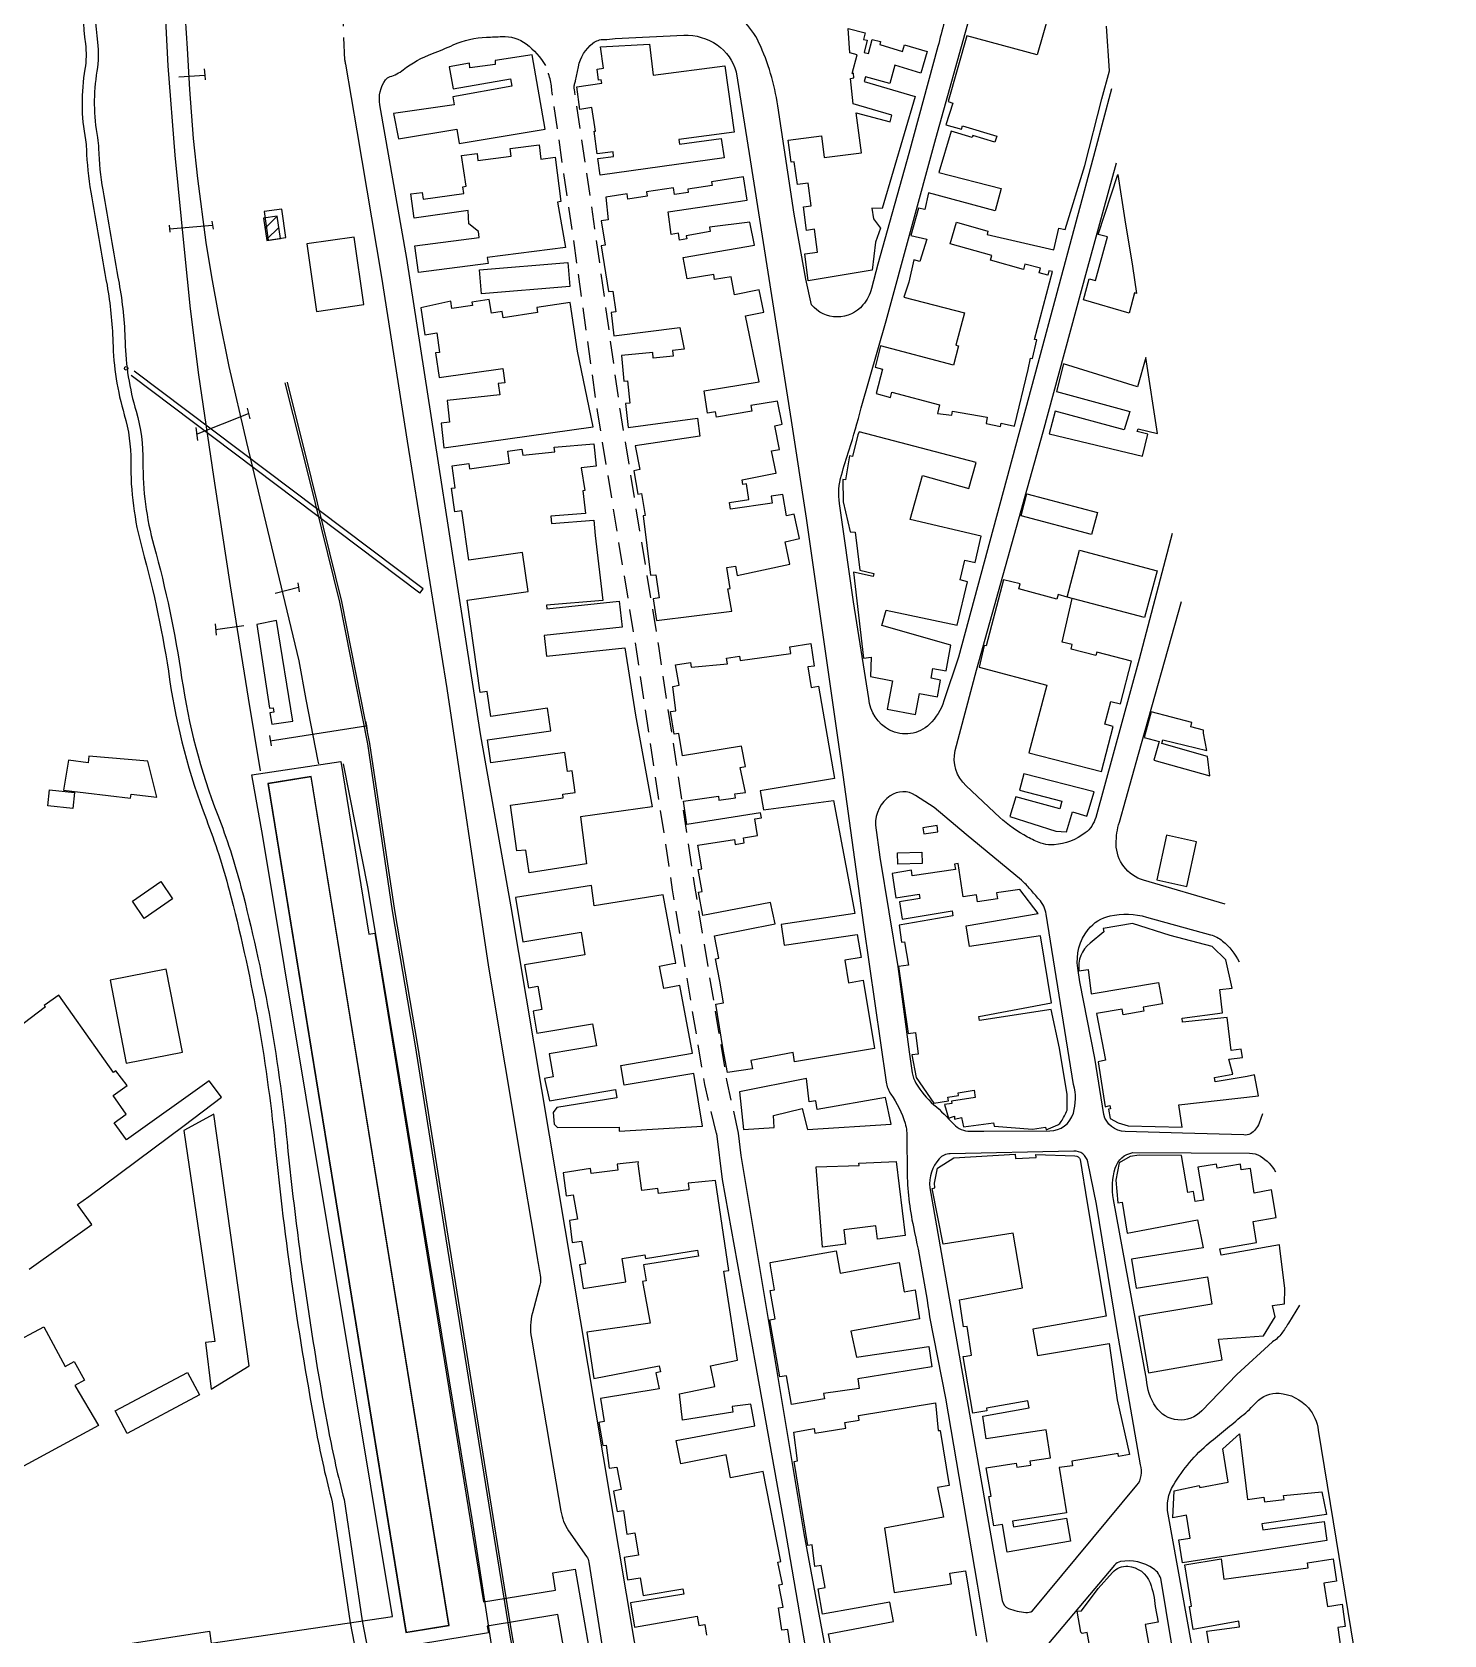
# Model space of a CAD drawing. Header units: metres. Extents: x 320405 to 332543, y 7395686 to 7410003.
# Drawn here: x 320970.8 to 321283.2, y 7406617 to 7406971.4 of the extents above; entities that cross this region are included whole.
import ezdxf

# ---------------------------------------------------------------- set-up
doc = ezdxf.new("R2010")
doc.units = ezdxf.units.M
doc.header["$LTSCALE"] = 10
doc.header["$MEASUREMENT"] = 0
for name, pattern in [('CONTINUO', [0]), ('DASHED', [0.75, 0.5, -0.25]), ('TRACEJADO', [8.7, 8, -0.7])]:
    doc.linetypes.add(name, pattern=pattern)
for name, color, linetype in [('BUEIRO', 151, 'Continuous'), ('Canaleta de Drenagem', 151, 'Continuous'), ('EDIFICAÇÃO', 30, 'Continuous'), ('Edificações', 30, 'Continuous'), ('Estação', 45, 'Continuous'), ('H_EDIFICAÇÃO', 30, 'Continuous'), ('Hidrografia', 140, 'Continuous'), ('Linha Férrea', 20, 'Continuous'), ('PLATAFORMA', 45, 'Continuous'), ('Portico', 45, 'Continuous'), ('PV', 45, 'Continuous'), ('Vias Primárias', 230, 'Continuous'), ('Vias Secundárias', 230, 'DASHED')]:
    doc.layers.add(name, color=color, linetype=linetype)

msp = doc.modelspace()

# ---------------------------------------------------------------- linework, layer by layer
at = {"layer": 'BUEIRO', "linetype": 'TRACEJADO', "flags": 128}
for points in [[(321056.57, 7406847.37), (320991.23, 7406896.59)], [(321057.29, 7406848.33), (320991.95, 7406897.55)]]:
    msp.add_lwpolyline(points, dxfattribs=at)
at = {"layer": 'BUEIRO', "linetype": 'CONTINUO'}
msp.add_polyline3d([(321056.57, 7406847.37, 0), (321057.29, 7406848.33, 0)], dxfattribs=at)
msp.add_polyline3d([(321056.57, 7406847.37, 0), (321057.29, 7406848.33, 0)], dxfattribs=at)
at = {"layer": 'Canaleta de Drenagem'}
for points in [[(321026.73, 7406893.87), (321032.05, 7406872.57), (321038.78, 7406845.36), (321044.97, 7406814.05), (321050.45, 7406777.09), (321055.56, 7406747.25), (321062.34, 7406704.59), (321076.38, 7406617.36), (321082.96, 7406579.48), (321087.48, 7406554.36), (321089.91, 7406543.74), (321093.92, 7406527.69), (321096.48, 7406516.86), (321100.57, 7406500.87), (321101.73, 7406496.53), (321110.64, 7406470.54), (321119.3, 7406445.43), (321122.44, 7406438.36), (321131.21, 7406421.47), (321153.08, 7406389.84), (321161.71, 7406379.2)], [(321027.22, 7406893.99), (321032.53, 7406872.69), (321039.27, 7406845.47), (321045.47, 7406814.13), (321050.94, 7406777.17), (321056.05, 7406747.33), (321062.83, 7406704.67), (321076.87, 7406617.44), (321083.45, 7406579.57), (321087.97, 7406554.46), (321090.4, 7406543.86), (321094.41, 7406527.81), (321096.97, 7406516.98), (321101.06, 7406500.99), (321102.2, 7406496.67), (321111.11, 7406470.71), (321119.76, 7406445.61), (321122.89, 7406438.58), (321131.64, 7406421.73), (321153.48, 7406390.14), (321162.1, 7406379.52)]]:
    msp.add_lwpolyline(points, dxfattribs=at)
at = {"layer": 'EDIFICAÇÃO', "linetype": 'CONTINUO'}
msp.add_polyline3d([(321022.01, 7406930.29, 786.6), (321022.74, 7406925.35, 786.5), (321025.71, 7406925.79, 786.63), (321024.98, 7406930.73, 786.6)], close=True, dxfattribs=at)
at = {"layer": 'Edificações'}
for points in [[(321195.8, 7406975.61), (321193.19, 7406966.43), (321177.58, 7406970.62), (321173.48, 7406956.07), (321174.48, 7406955.75), (321172.98, 7406950.92), (321176.43, 7406949.94), (321176.64, 7406950.68), (321184.24, 7406948.39), (321183.84, 7406947.07), (321178.91, 7406948.56), (321178.77, 7406948.11), (321174.16, 7406949.5), (321171.4, 7406940.39), (321185.2, 7406936.86), (321183.91, 7406931.9), (321169.15, 7406935.9), (321168.35, 7406932.18), (321166.89, 7406932.5), (321165.19, 7406926.42), (321168.74, 7406925.65), (321167.21, 7406920.68), (321165.88, 7406921.09), (321164.76, 7406916.16), (321163.65, 7406912.81), (321177.1, 7406909.35), (321175.21, 7406902.22), (321175.79, 7406902.06), (321174.65, 7406897.75), (321158.54, 7406902.03), (321157.33, 7406897.33), (321158.95, 7406896.91), (321157.53, 7406891.47), (321160.69, 7406890.65), (321160.99, 7406891.8), (321171.6, 7406888.99), (321171.1, 7406887.09), (321174.33, 7406886.69), (321174.44, 7406887.62), (321182.14, 7406886.29), (321181.9, 7406884.88), (321185.09, 7406884.23), (321185.23, 7406884.91), (321188.13, 7406884.31), (321191.15, 7406896.8), (321191.72, 7406899.33), (321192.17, 7406899.23), (321193.11, 7406903.38), (321192.62, 7406903.48), (321196.56, 7406918.47), (321195.78, 7406918.67), (321195.52, 7406917.69), (321193.64, 7406918.18), (321193.91, 7406919.19), (321190.47, 7406920.1), (321190.17, 7406918.95), (321182.85, 7406921.02), (321183.12, 7406921.99), (321173.96, 7406924.59), (321175.32, 7406929.37), (321182.29, 7406927.39), (321182.09, 7406926.69), (321196.88, 7406923.29), (321197.98, 7406928.06), (321199.37, 7406927.74), (321203.69, 7406941.94), (321207.49, 7406956.68), (321209.21, 7406962.9), (321208.55, 7406972.77)], [(320970.14, 7406697.82), (320984.01, 7406707.7), (320980.83, 7406712.17), (320983.3, 7406713.93), (321004.39, 7406729.62), (321012.66, 7406735.92), (321009.93, 7406739.5), (320991.64, 7406726.43), (320988.93, 7406730.22), (320991.62, 7406732.15), (320988.69, 7406736.25), (320991.78, 7406738.47), (320989.3, 7406741.72), (320988.77, 7406741.32), (320976.66, 7406758.45), (320973.47, 7406756.19), (320973.75, 7406755.85), (320964.16, 7406748.58)], [(321140.17, 7406603.08), (321137.99, 7406618.18), (321136.68, 7406617.99), (321135.97, 7406622.92), (321136.95, 7406623.06), (321135.98, 7406628), (321136.79, 7406628.16), (321135.79, 7406633.06), (321136.47, 7406633.2), (321132.56, 7406653.13), (321125.34, 7406651.72), (321124.35, 7406656.78), (321114.32, 7406654.81), (321113.32, 7406659.94), (321130.68, 7406663.17), (321129.79, 7406667.97), (321125.67, 7406667.48), (321125.82, 7406666.19), (321114.71, 7406664.45), (321114, 7406670.28), (321121.84, 7406671.88), (321120.9, 7406676.48), (321126.84, 7406677.7), (321125.35, 7406687.87), (321123.82, 7406697.38), (321124.98, 7406697.57), (321121.99, 7406717.42), (321115.95, 7406716.86), (321116.06, 7406715.66), (321116.11, 7406715.4), (321109.37, 7406714.61), (321109.25, 7406715.65), (321105.69, 7406715.24), (321104.92, 7406721.14), (321104.93, 7406721.61), (321100.25, 7406721.04), (321100.4, 7406719.76), (321094.45, 7406719.02), (321094.32, 7406720.08), (321088.26, 7406719.17), (321088.98, 7406714.1), (321090.52, 7406714.32), (321091.48, 7406708.94), (321089.67, 7406708.62), (321090.31, 7406703.74), (321092.32, 7406704.01), (321093.22, 7406699.02), (321091.87, 7406698.78), (321092.7, 7406693.57), (321102.13, 7406695.06), (321101.32, 7406700.18), (321106.36, 7406700.98), (321106.48, 7406700.21), (321118.04, 7406702.04), (321118.25, 7406700.73), (321106.08, 7406698.81), (321106.64, 7406695.26), (321105.81, 7406695.12), (321107.51, 7406685.88), (321093.56, 7406683.92), (321095.1, 7406673.65), (321109.56, 7406676.44), (321109.81, 7406675.12), (321108.78, 7406674.93), (321109.5, 7406671.41), (321096.55, 7406669.27), (321097.39, 7406664.13), (321096.16, 7406663.97), (321097.06, 7406658.82), (321097.79, 7406658.92), (321098.48, 7406653.85), (321100.2, 7406654.09), (321101.13, 7406649.09), (321099.42, 7406648.77), (321100.21, 7406644.24), (321101.63, 7406644.51), (321102.39, 7406639.25), (321104.14, 7406639.5), (321104.97, 7406634.62), (321101.76, 7406634.07), (321102.5, 7406629.15), (321105.3, 7406629.57), (321105.97, 7406625.64), (321114.76, 7406627.15), (321114.96, 7406625.97), (321103.21, 7406624.08), (321104.11, 7406618.67), (321117.91, 7406621.11), (321118.28, 7406619.03), (321119.62, 7406619.26), (321120.03, 7406616.89)], [(321148, 7406611.86), (321147.02, 7406617.19), (321161.41, 7406619.91), (321160.57, 7406624.18), (321145.69, 7406621.57), (321144.72, 7406627.14), (321146.24, 7406627.41), (321145.37, 7406632.32), (321143.98, 7406632.09), (321143.37, 7406636.85), (321142.43, 7406636.73), (321139.39, 7406655.32), (321140.16, 7406655.45), (321139.34, 7406661.79), (321143.84, 7406662.58), (321144.01, 7406661.58), (321150.81, 7406662.68), (321150.61, 7406663.91), (321153.79, 7406664.42), (321153.61, 7406665.52), (321170.65, 7406668.31), (321171.28, 7406662.14), (321171.73, 7406662.19), (321173.67, 7406649.97), (321171.15, 7406649.59), (321172.45, 7406643.02), (321159.42, 7406640.54), (321161.51, 7406626.36), (321174.2, 7406628.23), (321173.84, 7406630.65), (321177.29, 7406631.16), (321179.65, 7406616.74)], [(321231.41, 7406613.6), (321230.72, 7406617.78), (321237.97, 7406618.75), (321237.8, 7406619.98), (321227.71, 7406618.16), (321226.88, 7406623.22), (321227.36, 7406623.3), (321225.86, 7406632.46), (321233.91, 7406633.79), (321234.51, 7406629.3), (321236.59, 7406629.58), (321253.12, 7406631.76), (321252.97, 7406632.93), (321258.66, 7406633.79), (321259.43, 7406628.82), (321256.63, 7406628.39), (321257.43, 7406623.27), (321260.66, 7406623.77), (321261.34, 7406618.79), (321259.74, 7406618.57), (321260.39, 7406613.83)]]:
    msp.add_lwpolyline(points, dxfattribs=at)
for points in [[(321151.35, 7406972.22), (321155.1, 7406971.28), (321154.74, 7406969.83), (321155.59, 7406969.62), (321154.91, 7406966.91), (321155.87, 7406966.67), (321156.65, 7406969.79), (321158.51, 7406969.32), (321158.34, 7406968.66), (321163.38, 7406967.12), (321163.83, 7406968.59), (321168.86, 7406967.11), (321167.45, 7406962.33), (321161.68, 7406964.11), (321160.55, 7406960.04), (321155.21, 7406961.56), (321154.91, 7406960.51), (321166.18, 7406957.21), (321158.87, 7406932.4), (321156.58, 7406932.49), (321156.98, 7406930.15), (321158.5, 7406928.07), (321157.39, 7406924.99), (321156.68, 7406918.76), (321142.51, 7406916.43), (321141.73, 7406922.37), (321144.54, 7406922.74), (321143.87, 7406927.82), (321142.12, 7406927.59), (321141.44, 7406932.76), (321143.19, 7406932.99), (321142.53, 7406938.04), (321140.11, 7406937.72), (321139.44, 7406942.75), (321138.74, 7406942.66), (321138.11, 7406947.5), (321145.42, 7406948.47), (321146.06, 7406943.67), (321154.31, 7406944.75), (321153.1, 7406953.54), (321160.64, 7406951.59), (321161.02, 7406953.04), (321152.44, 7406955.59), (321151.9, 7406961.2), (321152.64, 7406961.28), (321152.54, 7406962.32), (321152.22, 7406962.29), (321153.36, 7406966.42), (321151.74, 7406966.86)], [(321050.76, 7406953.42), (321051.83, 7406947.82), (321064.77, 7406949.96), (321065.29, 7406946.81), (321084.34, 7406949.96), (321081.45, 7406966.37), (321073.21, 7406965.18), (321073.27, 7406964.25), (321067.62, 7406963.55), (321067.55, 7406964.58), (321063.04, 7406963.78), (321063.92, 7406958.85), (321076.67, 7406961.1), (321076.96, 7406959.46), (321063.89, 7406957.14), (321064.2, 7406955.36)], [(321091.28, 7406959.33), (321096.83, 7406960.12), (321096.73, 7406960.87), (321096.12, 7406960.79), (321095.82, 7406963.25), (321097.25, 7406963.42), (321096.56, 7406968.15), (321107.39, 7406968.76), (321108.17, 7406961.9), (321124.09, 7406964), (321126.12, 7406949.3), (321113.92, 7406947.65), (321114.06, 7406946.63), (321123.27, 7406947.87), (321123.89, 7406943.62), (321096.5, 7406939.77), (321095.95, 7406943.45), (321099.45, 7406943.9), (321099.32, 7406944.94), (321095.79, 7406944.49), (321095.14, 7406949.55), (321095.48, 7406949.55), (321094.62, 7406954.73), (321091.98, 7406954.3)], [(321065.77, 7406944.15), (321069.23, 7406944.61), (321069.44, 7406943.04), (321076.78, 7406944.02), (321076.56, 7406945.67), (321082.95, 7406946.53), (321083.38, 7406943.34), (321086.49, 7406943.76), (321087.8, 7406933.94), (321087.03, 7406933.8), (321088.84, 7406923.82), (321071.5, 7406921.55), (321071.67, 7406920.26), (321056.26, 7406918.25), (321055.49, 7406924.19), (321069.72, 7406926.04), (321069.55, 7406927.31), (321067.43, 7406929.05), (321067.25, 7406931.99), (321055.3, 7406930.3), (321054.55, 7406935.63), (321057.09, 7406935.99), (321057.3, 7406934.49), (321066.28, 7406935.76), (321066.07, 7406937.24), (321066.81, 7406937.34)], [(321097.75, 7406934.9), (321098.28, 7406929.91), (321096.72, 7406929.72), (321097.59, 7406924.34), (321096.69, 7406924.19), (321098.31, 7406914.03), (321099.28, 7406914.11), (321099.93, 7406909.59), (321098.88, 7406909.44), (321099.53, 7406904.28), (321114.09, 7406906.13), (321115.1, 7406901.3), (321112.49, 7406901.04), (321112.61, 7406899.77), (321108.23, 7406899.33), (321108.1, 7406900.6), (321101.18, 7406899.9), (321101.74, 7406894.24), (321102.52, 7406894.31), (321103.01, 7406889.4), (321102.08, 7406889.31), (321102.66, 7406883.98), (321118, 7406886.08), (321118.55, 7406882.08), (321104.21, 7406879.96), (321105.28, 7406874.69), (321103.94, 7406874.42), (321104.78, 7406869.26), (321105.6, 7406869.39), (321106.4, 7406864.5), (321105.97, 7406864.43), (321107.62, 7406851.3), (321108.76, 7406851.42), (321109.5, 7406846.29), (321108.2, 7406846.11), (321108.92, 7406841.28), (321125.59, 7406843.37), (321124.74, 7406848.32), (321125.26, 7406848.41), (321124.48, 7406852.99), (321126.39, 7406853.32), (321126.78, 7406851.27), (321138.46, 7406853.78), (321137.39, 7406858.72), (321140.57, 7406859.41), (321139.41, 7406864.82), (321137.7, 7406864.45), (321136.9, 7406869.16), (321134.33, 7406868.78), (321134.56, 7406867.27), (321125.33, 7406865.89), (321125.11, 7406867.4), (321129.37, 7406868.03), (321128.85, 7406871.51), (321128.07, 7406871.39), (321127.92, 7406872.39), (321134.92, 7406873.81), (321135.41, 7406873.91), (321134.42, 7406878.8), (321136.17, 7406879.15), (321135.11, 7406884.36), (321136.77, 7406884.7), (321135.73, 7406889.79), (321129.85, 7406888.83), (321130.06, 7406887.59), (321122.21, 7406886.3), (321122.03, 7406887.45), (321120.26, 7406887.16), (321119.49, 7406892.07), (321131.63, 7406894.06), (321128.67, 7406908.68), (321132.66, 7406909.49), (321131.66, 7406914.42), (321126.23, 7406913.32), (321125.43, 7406917.28), (321121.81, 7406916.7), (321121.64, 7406917.8), (321115.76, 7406916.86), (321114.82, 7406921.56), (321130.61, 7406924.29), (321129.58, 7406929.39), (321120.67, 7406928.31), (321120.8, 7406927.3), (321115.54, 7406926.39), (321115.65, 7406925.72), (321114.06, 7406925.44), (321113.8, 7406926.94), (321112.2, 7406926.66), (321111.55, 7406931.66), (321129.04, 7406934.26), (321128.2, 7406939.43), (321121.12, 7406938.33), (321121.24, 7406937.52), (321115.87, 7406936.69), (321115.98, 7406935.96), (321112.91, 7406935.48), (321112.68, 7406936.99), (321106.71, 7406936.08), (321106.86, 7406935.13), (321102.61, 7406934.48), (321102.43, 7406935.66)], [(321213.54, 7406909.27), (321203.43, 7406912.25), (321204.66, 7406916.84), (321206.06, 7406916.47), (321208.71, 7406926.12), (321206.71, 7406926.66), (321211.05, 7406939.94), (321212.56, 7406929.93), (321214.25, 7406919.68), (321215.12, 7406913.63), (321214.69, 7406913.76)], [(321022.13, 7406931.73), (321023.03, 7406925.43), (321026.93, 7406925.99), (321026.03, 7406932.29)], [(321031.56, 7406924.58), (321033.7, 7406909.67), (321044.17, 7406911.16), (321042.03, 7406926.08)], [(321069.75, 7406918.84), (321089.29, 7406920.47), (321089.73, 7406915.18), (321070.19, 7406913.55)], [(321056.83, 7406910.47), (321057.68, 7406904.51), (321060.33, 7406904.89), (321060.95, 7406900.6), (321060.07, 7406900.48), (321060.84, 7406895.01), (321074.97, 7406897.01), (321075.41, 7406893.89), (321073.94, 7406893.69), (321074.28, 7406891.24), (321062.62, 7406889.94), (321063.13, 7406885.15), (321061.27, 7406884.95), (321061.86, 7406879.5), (321094.93, 7406884.11), (321091.46, 7406900.9), (321089.84, 7406911.61), (321082.45, 7406910.49), (321082.61, 7406909.43), (321074.98, 7406908.27), (321074.77, 7406909.61), (321072.41, 7406909.25), (321071.95, 7406912.3), (321068.08, 7406911.72), (321068.19, 7406910.97), (321063.68, 7406910.29), (321063.44, 7406911.89)], [(321199.01, 7406898.04), (321197.46, 7406891.96), (321213.65, 7406887.56), (321212.43, 7406883.45), (321197.14, 7406887.61), (321195.81, 7406882.59), (321216.47, 7406877.66), (321217.63, 7406882.54), (321215.34, 7406883.09), (321215.49, 7406883.71), (321219.79, 7406882.68), (321217.22, 7406899.5), (321215.36, 7406892.95)], [(321153.51, 7406882.35), (321152.3, 7406877.59), (321151.66, 7406877.73), (321150.73, 7406872.39), (321150.18, 7406872.48), (321150.26, 7406867.58), (321151.83, 7406860.89), (321152.93, 7406860.83), (321153.93, 7406852.4), (321157.02, 7406851.71), (321156.87, 7406851.04), (321152.52, 7406852.01), (321154.72, 7406832.96), (321156.41, 7406833.16), (321156.32, 7406828.93), (321161.14, 7406827.98), (321159.95, 7406821.67), (321166.28, 7406820.48), (321167.16, 7406825.15), (321171.09, 7406824.41), (321171.79, 7406828.14), (321169.7, 7406828.53), (321170.11, 7406830.72), (321173.02, 7406830.17), (321174.09, 7406835.87), (321158.78, 7406840.17), (321159.74, 7406843.6), (321175.51, 7406840.28), (321177.77, 7406849.89), (321176.14, 7406850.27), (321177.17, 7406854.65), (321179.44, 7406854.11), (321180.81, 7406859.93), (321165.05, 7406863.64), (321167.83, 7406873.39), (321178.06, 7406870.48), (321179.7, 7406876.27), (321153.78, 7406883.02)], [(321063.71, 7406875.51), (321067.4, 7406876.03), (321067.57, 7406874.86), (321076.42, 7406876.09), (321076.05, 7406878.74), (321079.17, 7406879.17), (321079.31, 7406878.2), (321079.34, 7406877.89), (321086.41, 7406878.64), (321086.3, 7406879.64), (321095.04, 7406880.38), (321095.58, 7406875.45), (321092.27, 7406875.09), (321093.1, 7406870.03), (321092.61, 7406869.95), (321093.2, 7406864.93), (321085.54, 7406864.35), (321085.72, 7406862.75), (321095.08, 7406863.47), (321095.35, 7406860.12), (321097.07, 7406845.76), (321084.57, 7406844.69), (321084.64, 7406843.91), (321100.65, 7406845.6), (321101.31, 7406839.85), (321084.08, 7406838), (321084.57, 7406833.43), (321101.96, 7406835.29), (321104.27, 7406820.35), (321107.96, 7406800.06), (321092.11, 7406797.91), (321093.45, 7406787.5), (321080.78, 7406785.52), (321080, 7406790.48), (321078.02, 7406790.4), (321076.6, 7406800.43), (321088.3, 7406802.09), (321088.19, 7406802.92), (321090.93, 7406803.3), (321090.26, 7406808.08), (321089.23, 7406807.93), (321088.63, 7406812.14), (321072.25, 7406809.82), (321071.53, 7406814.89), (321085.54, 7406816.87), (321084.83, 7406821.88), (321072.25, 7406820.1), (321071.47, 7406825.6), (321069.9, 7406825.38), (321067.01, 7406845.79), (321080.53, 7406847.7), (321079.3, 7406856.34), (321067.41, 7406854.66), (321065.87, 7406865.55), (321064.3, 7406865.32), (321063.55, 7406870.58), (321064.41, 7406870.64)], [(321190.88, 7406869.31), (321206.5, 7406865.18), (321205.22, 7406860.34), (321189.6, 7406864.47)], [(321202.54, 7406856.85), (321219.7, 7406852.32), (321216.95, 7406841.93), (321199.8, 7406846.46)], [(321185.71, 7406850.31), (321181.87, 7406835.7), (321181.45, 7406835.8), (321180.32, 7406830.98), (321195.32, 7406827.02), (321191.3, 7406812.06), (321207.38, 7406807.9), (321209.96, 7406817.89), (321208.16, 7406818.36), (321209.47, 7406823.42), (321211.59, 7406822.88), (321214.02, 7406832.3), (321206.36, 7406834.28), (321206.17, 7406833.56), (321200.67, 7406834.98), (321200.92, 7406835.97), (321198.71, 7406836.54), (321200.94, 7406846.16), (321199.8, 7406846.46), (321197.81, 7406847.06), (321197.5, 7406846.02), (321189.13, 7406848.27), (321189.44, 7406849.41)], [(321020.54, 7406840.42), (321023.33, 7406821.9), (321024.12, 7406822.02), (321024.27, 7406821), (321023.4, 7406820.87), (321023.79, 7406818.35), (321028.5, 7406819.06), (321024.83, 7406841.3)], [(321112.52, 7406826.71), (321113.96, 7406827.01), (321113.18, 7406831.48), (321116.43, 7406832.05), (321116.62, 7406830.97), (321124.63, 7406831.7), (321124.45, 7406833), (321127.3, 7406833.4), (321127.43, 7406832.42), (321138.65, 7406834.02), (321138.43, 7406835.51), (321143.09, 7406836.18), (321143.8, 7406831.24), (321142.44, 7406831.05), (321143.17, 7406826.51), (321144.78, 7406826.77), (321148.31, 7406806.35), (321131.89, 7406803.6), (321132.59, 7406799.43), (321148.13, 7406801.52), (321152.8, 7406776.47), (321136.55, 7406774.1), (321137.22, 7406769.48), (321153.38, 7406771.83), (321154.26, 7406766.8), (321150.58, 7406766.16), (321151.44, 7406761.2), (321154.67, 7406761.76), (321157.17, 7406746.66), (321139.51, 7406743.69), (321139.16, 7406745.76), (321129.84, 7406743.96), (321130.18, 7406742.18), (321124.64, 7406741.34), (321123.69, 7406746.42), (321122.08, 7406756.45), (321123.78, 7406756.72), (321122.95, 7406761.51), (321122, 7406766.46), (321122.7, 7406766.59), (321121.74, 7406771.53), (321135.19, 7406774.25), (321134.19, 7406778.93), (321119.21, 7406776.04), (321118.22, 7406781.22), (321119.03, 7406781.37), (321118.18, 7406786.27), (321118.99, 7406786.41), (321118.1, 7406791.59), (321126.22, 7406792.85), (321126.38, 7406791.8), (321128.37, 7406792.11), (321128.19, 7406793.25), (321131.26, 7406793.73), (321130.68, 7406797.42), (321132.16, 7406797.65), (321131.98, 7406798.8), (321115.68, 7406796.16), (321114.94, 7406801.36), (321122.63, 7406802.49), (321122.77, 7406801.59), (321126.42, 7406802.12), (321126.29, 7406802.95), (321128.63, 7406803.29), (321127.47, 7406808.78), (321128.67, 7406809.03), (321127.73, 7406813.48), (321114.69, 7406811.41), (321113.91, 7406816.29), (321112.87, 7406816.13), (321112.07, 7406821.15), (321113.24, 7406821.31)], [(321229.95, 7406817.05), (321227.16, 7406817.77), (321227.41, 7406818.75), (321218.38, 7406821.13), (321216.88, 7406815.44), (321220.15, 7406814.52), (321219, 7406810.42), (321231.36, 7406806.98), (321230.85, 7406811.24), (321220.74, 7406814.1), (321220.96, 7406814.88), (321230.73, 7406812.57), (321229.95, 7406816.4)], [(320978.86, 7406810.43), (320977.74, 7406803.78), (320992.58, 7406802.02), (320992.68, 7406802.88), (320998.35, 7406802.21), (320996.38, 7406810.21), (320983.3, 7406811.28), (320983.18, 7406809.79)], [(321188.47, 7406802.28), (321187.11, 7406797.96), (321197.33, 7406794.68), (321199.69, 7406794.54), (321201.03, 7406799.01), (321204.2, 7406798.05), (321205.81, 7406803.41), (321190.2, 7406807.39), (321189.28, 7406803.77), (321198.66, 7406801.38), (321198.18, 7406799.66)], [(320974.62, 7406803.82), (320980.16, 7406803.23), (320979.79, 7406799.76), (320974.26, 7406800.35)], [(321167.89, 7406795.48), (321168.08, 7406794.14), (321171.22, 7406794.59), (321171.02, 7406795.93)], [(321221.79, 7406793.83), (321219.63, 7406783.94), (321226.26, 7406782.49), (321228.42, 7406792.38)], [(321162.26, 7406789.89), (321167.65, 7406790.04), (321167.72, 7406787.57), (321162.33, 7406787.42)], [(320992.96, 7406779.22), (320999.26, 7406783.56), (321001.87, 7406779.78), (320995.58, 7406775.43)], [(321087.05, 7406729.16), (321100.68, 7406729.23), (321100.69, 7406728.4), (321119.15, 7406729.48), (321117.18, 7406741.11), (321101.81, 7406738.51), (321101.07, 7406742.92), (321116.88, 7406745.61), (321114.12, 7406760.56), (321110.53, 7406759.89), (321109.61, 7406764.86), (321112.55, 7406765.41), (321113.23, 7406765.53), (321110.44, 7406780.62), (321095.18, 7406778.22), (321094.56, 7406782.69), (321077.75, 7406780.06), (321079.4, 7406770.23), (321092.28, 7406772.39), (321093.12, 7406767.39), (321079.75, 7406765.15), (321080.63, 7406760.08), (321082.67, 7406760.43), (321083.56, 7406755.26), (321081.66, 7406754.93), (321082.49, 7406750.03), (321094.81, 7406752.1), (321095.63, 7406747.26), (321085.18, 7406745.5), (321086.11, 7406740.38), (321084.19, 7406740.03), (321085.24, 7406735.09), (321099.89, 7406737.57), (321100.2, 7406735.77), (321086.91, 7406733.63), (321086.1, 7406732.48), (321086.29, 7406729.89)], [(320988.02, 7406761.78), (320991.62, 7406743.41), (321004.04, 7406745.85), (321000.43, 7406764.22)], [(321127.34, 7406737.07), (321128.21, 7406728.76), (321134.98, 7406729.18), (321134.81, 7406731.83), (321141.19, 7406733.41), (321142.35, 7406728.72), (321160.86, 7406729.88), (321159.61, 7406735.83), (321144.53, 7406733.14), (321144.19, 7406735.1), (321142.72, 7406734.84), (321142.1, 7406740.01)], [(321009.17, 7406681.62), (321010.41, 7406671.31), (321018.81, 7406676.48), (321011, 7406732.14), (321004.37, 7406728.54), (321011.19, 7406681.84)], [(321144.3, 7406720.49), (321153.77, 7406720.81), (321153.75, 7406721.29), (321161.94, 7406721.64), (321164, 7406705.28), (321157.83, 7406704.5), (321157.46, 7406707.46), (321150.4, 7406706.57), (321150.8, 7406703.36), (321145.66, 7406702.71)], [(321215.64, 7406687.35), (321217.84, 7406674.91), (321234.12, 7406677.8), (321233.27, 7406682.35), (321243.26, 7406683.13), (321245.81, 7406687.33), (321245.24, 7406689.79), (321247.91, 7406690.19), (321247.98, 7406693.59), (321246.84, 7406702.51), (321246.77, 7406703.21), (321233.88, 7406700.92), (321233.62, 7406702.37), (321241.72, 7406703.72), (321240.94, 7406708.41), (321246.06, 7406709.26), (321245.05, 7406715.36), (321241.23, 7406714.68), (321240.35, 7406720.11), (321238.35, 7406719.79), (321238.17, 7406721.05), (321233.04, 7406720.18), (321232.89, 7406721.08), (321228.71, 7406720.38), (321229.98, 7406713.11), (321228.16, 7406712.79), (321227.78, 7406715.02), (321226.5, 7406714.8), (321225.08, 7406722.96), (321215.72, 7406723.05), (321213.77, 7406722.77), (321211.31, 7406721.36), (321210.55, 7406717.55), (321211, 7406712.54), (321211.99, 7406712.63), (321213.08, 7406705.83), (321228.67, 7406708.78), (321229.91, 7406702.55), (321214.05, 7406700.05), (321215.05, 7406693.66), (321230.87, 7406696.15), (321231.82, 7406690.1), (321216.76, 7406687.62)], [(321134.13, 7406699.33), (321148.73, 7406701.91), (321149.6, 7406696.99), (321162.64, 7406699.29), (321163.78, 7406692.83), (321166.15, 7406693.25), (321167.14, 7406686.87), (321151.94, 7406684.12), (321153.18, 7406678.36), (321169.21, 7406680.75), (321169.89, 7406676.22), (321153.47, 7406673.61), (321153.81, 7406671.44), (321145.9, 7406670.35), (321146.14, 7406669.15), (321138.78, 7406667.93), (321137.72, 7406674.29), (321136.24, 7406674.05), (321134.03, 7406686.63), (321135.2, 7406686.84), (321134.1, 7406693.13), (321135.03, 7406693.29), (321134.16, 7406698.6)], [(320933.16, 7406668.47), (320947.86, 7406679.55), (320950.96, 7406673.14), (320973.37, 7406685.12), (320978.11, 7406676.29), (320980.09, 7406677.45), (320982.37, 7406673.32), (320980.26, 7406672.15), (320985.47, 7406663.26), (320947.21, 7406642.53), (320934.42, 7406665.91)], [(320989.17, 7406666.48), (321005.19, 7406675.02), (321007.84, 7406670.06), (320991.82, 7406661.51)], [(321223.47, 7406648.81), (321229.04, 7406650.03), (321229.15, 7406649.54), (321235.44, 7406650.74), (321234.27, 7406658.13), (321237.96, 7406661.4), (321239.74, 7406646.88), (321243.34, 7406647.39), (321243.48, 7406646.37), (321247.81, 7406646.89), (321247.7, 7406647.76), (321256.15, 7406648.61), (321257.22, 7406643.56), (321242.91, 7406641.51), (321243.1, 7406640.22), (321256.72, 7406642.05), (321257.29, 7406637.81), (321225.32, 7406632.93), (321224.54, 7406638.01), (321227.01, 7406638.38), (321226.24, 7406643.45), (321223.22, 7406642.88)]]:
    msp.add_lwpolyline(points, close=True, dxfattribs=at)
for points in [[(321161.1, 7406785.32), (321161.93, 7406779.95), (321167.07, 7406780.8), (321167.24, 7406779.8), (321162.69, 7406779.05), (321163.34, 7406775.25), (321174.34, 7406777.12), (321174.53, 7406775.98), (321162.62, 7406773.96), (321163.17, 7406770.13), (321163.84, 7406770.23), (321164.71, 7406765.06), (321162.52, 7406764.77), (321164.65, 7406749.99), (321166.28, 7406750.22), (321166.87, 7406745.41), (321165.47, 7406745.28), (321166.42, 7406740.27), (321170.28, 7406734.57), (321173.53, 7406735.07), (321173.4, 7406735.92), (321175.78, 7406736.29), (321175.69, 7406736.87), (321179.25, 7406737.43), (321179.49, 7406735.84), (321174.24, 7406735.02), (321174.31, 7406734.52), (321172.67, 7406734.27), (321173.59, 7406731.27), (321174.85, 7406731.66), (321174.92, 7406731.02), (321176.44, 7406731.36), (321176.89, 7406729.33), (321183.54, 7406730.2), (321183.64, 7406729.47), (321192.15, 7406728.82), (321195.05, 7406729.23), (321195.14, 7406728.64), (321197.72, 7406729.78, 0.154803), (321198.51, 7406730.48, 0.038107), (321199.78, 7406733.02), (321199.85, 7406736.46), (321198.1, 7406746.7), (321196.3, 7406755.29), (321180.4, 7406752.85), (321180.26, 7406753.76), (321196.35, 7406756.74), (321193.95, 7406771.57), (321178.2, 7406769.2), (321177.5, 7406773.81), (321193.39, 7406776.54), (321189.37, 7406781.83), (321184.18, 7406781.06), (321184.37, 7406779.78), (321179.96, 7406779.12), (321179.73, 7406780.66), (321176.77, 7406780.22), (321175.69, 7406787.56), (321174.92, 7406787.45), (321175.1, 7406786.27), (321165.54, 7406784.86), (321165.35, 7406786.12)], [(321225.23, 7406729.25), (321224.54, 7406734.19), (321242.18, 7406736.19), (321241.24, 7406740.82), (321239.61, 7406740.49), (321232.58, 7406739.31), (321232.42, 7406740.25), (321236.46, 7406740.94), (321235.62, 7406744.27), (321238.6, 7406744.68), (321238.35, 7406746.5), (321236.09, 7406746.19), (321235.2, 7406753.52), (321225.37, 7406752.44), (321225.27, 7406753.34), (321234.22, 7406754.52), (321233.59, 7406759.66), (321236.3, 7406759.99), (321234.94, 7406766.27), (321231.89, 7406769.21), (321222.64, 7406771.66), (321214.25, 7406774.28), (321207.8, 7406773.2), (321207.93, 7406772.45), (321204.88, 7406769.98, 0.260925), (321202.42, 7406763.79), (321204.44, 7406764.1), (321205.14, 7406758.72), (321219.99, 7406761.27), (321220.92, 7406756.56), (321216.63, 7406755.81), (321216.78, 7406754.9), (321212.2, 7406754.1), (321212.02, 7406755.36), (321206.3, 7406754.37), (321208.33, 7406744.06), (321206.69, 7406743.68), (321208.22, 7406733.78), (321209.24, 7406734.01), (321209.37, 7406733.29), (321208.99, 7406733.23), (321209.35, 7406731.18), (321211.11, 7406730.23), (321213.31, 7406729.58)], [(321170.45, 7406716.85), (321171.15, 7406720.21), (321174.7, 7406722.45), (321188.31, 7406723.25), (321188.36, 7406722.29), (321192.92, 7406722.56), (321192.88, 7406723.2), (321201.54, 7406722.92, -0.306513), (321202.72, 7406722.07), (321204.21, 7406712.48), (321208.42, 7406687.45), (321192.2, 7406684.57), (321193.23, 7406678.76), (321209.09, 7406681.41), (321210.88, 7406668.97), (321213.62, 7406656.86), (321211.2, 7406656.41), (321211.08, 7406657.07), (321200.84, 7406655.4), (321201.01, 7406654.38), (321198.07, 7406653.96), (321199.65, 7406643.94), (321187.75, 7406642.08), (321187.94, 7406640.86), (321199.66, 7406642.8), (321200.58, 7406637.66), (321186.57, 7406635.24), (321185.51, 7406641.38), (321183.62, 7406641.06), (321182.46, 7406647.56), (321183.03, 7406647.66), (321181.91, 7406653.94), (321188.56, 7406654.95), (321188.7, 7406654.06), (321191.76, 7406654.52), (321191.62, 7406655.43), (321196.13, 7406656.11), (321195.19, 7406662.35), (321181.9, 7406660.34), (321181.15, 7406665.34), (321191.38, 7406667.21), (321191.11, 7406668.71), (321181.96, 7406667.14), (321182.07, 7406666.53), (321178.95, 7406666.02), (321176.79, 7406678.52), (321177.47, 7406678.64), (321178.65, 7406678.8), (321177.7, 7406685.18), (321176.89, 7406685.06), (321175.98, 7406691.1), (321189.91, 7406693.69), (321187.88, 7406705.78), (321172.41, 7406703.39), (321169.94, 7406715.71), (321170.56, 7406715.84)]]:
    msp.add_lwpolyline(points, format="xyb", close=True, dxfattribs=at)
msp.add_lwpolyline([(321205.09, 7406612.62), (321204.27, 7406617.47), (321203.15, 7406617.28), (321202.85, 7406617.55), (321202.02, 7406622.23), (321202.99, 7406622.31), (321206.7, 7406627.24), (321209.86, 7406630.79, -0.235559), (321213.25, 7406632.15, -0.288777), (321218.15, 7406628.48, -0.077205), (321219.28, 7406623.22), (321219.93, 7406619.81), (321217.05, 7406619.26), (321217.98, 7406614.3)], format="xyb", dxfattribs=at)
at = {"layer": 'Estação'}
for points in [[(320984.35, 7406613.82), (321010, 7406617.76), (321010.4, 7406615.1), (321050.54, 7406621.05), (321021.84, 7406793.51), (321019.4, 7406807.16), (321039.12, 7406810.09), (321045.25, 7406771.91), (321046.65, 7406772.13), (321070.68, 7406624.24), (321086.62, 7406626.88), (321085.99, 7406630.68), (321090.94, 7406631.5), (321095.77, 7406603.93)], [(321090.33, 7406602.98), (321087.09, 7406621.46), (321071.49, 7406618.9), (321071.73, 7406617.41), (321051.57, 7406614.12)]]:
    msp.add_lwpolyline(points, dxfattribs=at)
at = {"layer": 'H_EDIFICAÇÃO', "color": 132, "linetype": 'CONTINUO', "flags": 128}
for points in [[(321022.34, 7406928.07), (321024.98, 7406930.71)], [(321022.7, 7406925.61), (321025.35, 7406928.25)]]:
    msp.add_lwpolyline(points, dxfattribs=at)
at = {"layer": 'Hidrografia'}
for points in [[(320981.97, 7406980.76, 0.039106), (320982.57, 7406968.86, -0.074233), (320982.46, 7406963.25, 0.088184), (320982.58, 7406947.61, -0.038791), (320982.8, 7406945.58, 0.035306), (320983.75, 7406936.06, 0.001678), (320987.35, 7406915.45, -0.037215), (320988.64, 7406902.89, 0.064353), (320991.17, 7406886.81, -0.074074), (320992.61, 7406876.38, 0.070354), (320995.12, 7406857.14, -0.03126), (321001.2, 7406828.26, 0.055947), (321009.33, 7406797.31, -0.02777), (321014.38, 7406781.7, -0.039382), (321024.5, 7406725.67, 0.021309), (321033.7, 7406661.65, 0.019255), (321037.18, 7406646.38), (321041.14, 7406619.6), (321045.06, 7406599.4)], [(320984.67, 7406980.69, 0.039106), (320985.25, 7406969.2, -0.074233), (320985.12, 7406962.8, 0.088184), (320985.24, 7406948.1, -0.038791), (320985.5, 7406945.66, 0.035306), (320986.41, 7406936.52, 0.001678), (320990.01, 7406915.93, -0.037215), (320991.34, 7406902.97, 0.064353), (320993.77, 7406887.57, -0.074074), (320995.31, 7406876.35, 0.070354), (320997.72, 7406857.86, -0.03126), (321003.87, 7406828.65, 0.055947), (321011.85, 7406798.28, -0.02777), (321016.99, 7406782.39, -0.039382), (321027.19, 7406725.94, 0.021309), (321036.36, 7406662.14, 0.019449), (321039.82, 7406646.93), (321043.81, 7406620.05), (321047.71, 7406599.91)]]:
    msp.add_lwpolyline(points, format="xyb", dxfattribs=at)
at = {"layer": 'Linha Férrea', "flags": 128}
for points in [[(321015.44, 7407160.59), (321011.89, 7407144.59), (321009.84, 7407134.08), (321007.44, 7407120.68), (321005.43, 7407108.49), (321002.55, 7407088.35), (321000.84, 7407069.21), (321000.28, 7407059.32), (320999.47, 7407042), (320999.18, 7407026.65), (320999.24, 7407010.93), (320999.27, 7406999.68), (320999.25, 7406998.43), (320999.69, 7406985.81), (321000.81, 7406963.95), (321002.33, 7406944.19), (321004.4, 7406923.34), (321005.76, 7406910.25), (321007.58, 7406895.62), (321010.94, 7406873.13), (321012.85, 7406860.54), (321014.63, 7406848.97), (321018.56, 7406824.16), (321021.22, 7406808.07)], [(321004.43, 7406977.95), (321005.07, 7406967.81), (321005.6, 7406958.72), (321006.45, 7406947.91), (321007.36, 7406939.03), (321009.24, 7406924.88), (321010.47, 7406917.29), (321012.03, 7406908.8), (321014.33, 7406897.48), (321018.23, 7406880.67), (321027.14, 7406843.42), (321029.77, 7406832.4), (321031.38, 7406823.83), (321033.97, 7406810.17), (321034.12, 7406809.58)], [(321087.16, 7406522.78), (321078.31, 7406576.33), (321073.02, 7406610.98), (321068.21, 7406642.19), (321060.61, 7406688.44), (321052.06, 7406740.35), (321045.14, 7406782), (321039.67, 7406809.63)]]:
    msp.add_lwpolyline(points, dxfattribs=at)
at = {"layer": 'PLATAFORMA', "linetype": 'CONTINUO'}
for points in [[(321032.5, 7406806.72, 787.76), (321032.54, 7406806.8, 786.16), (321022.96, 7406805.24, 786.31), (321023.03, 7406805.18, 787.76)], [(321063.08, 7406619.05, 787.34), (321032.54, 7406806.8, 786.16)], [(321022.96, 7406805.24, 786.31), (321053.51, 7406617.5, 787.46), (321053.55, 7406617.56, 788.88)], [(321053.51, 7406617.5, 787.46), (321063.08, 7406619.05, 787.34), (321063.02, 7406619.1, 788.89)]]:
    msp.add_polyline3d(points, dxfattribs=at)
msp.add_polyline3d([(321023.03, 7406805.18, 787.76), (321053.55, 7406617.56, 788.88), (321063.02, 7406619.1, 788.89), (321032.5, 7406806.72, 787.76)], close=True, dxfattribs=at)
at = {"layer": 'Portico'}
for points in [[(321008.84, 7406963.34), (321008.96, 7406961.93), (321009.04, 7406960.89)], [(321003.25, 7406961.52), (321008.96, 7406961.93)], [(321001.14, 7406928.72), (321001.28, 7406927.15)], [(321001.21, 7406927.94), (321010.68, 7406928.72)], [(321010.51, 7406929.63), (321010.68, 7406928.72), (321010.83, 7406927.85)], [(321018.36, 7406888.25), (321018.65, 7406887.1), (321018.96, 7406885.87)], [(321007.18, 7406882.54), (321018.65, 7406887.1)], [(321007, 7406883.98), (321007.36, 7406881.1)], [(321029.58, 7406849.66), (321029.73, 7406848.71), (321029.89, 7406847.65)], [(321024.59, 7406847.32), (321029.73, 7406848.71)], [(321011.29, 7406840.58), (321011.48, 7406838.04)], [(321011.39, 7406839.32), (321017.61, 7406840.21)], [(321023.49, 7406814.72), (321044.64, 7406817.99)], [(321044.58, 7406819.02), (321044.74, 7406818), (321045.01, 7406816.24)], [(321023.34, 7406815.85), (321023.64, 7406813.6)]]:
    msp.add_lwpolyline(points, dxfattribs=at)
at = {"layer": 'PV', "linetype": 'CONTINUO'}
msp.add_circle((320991.59, 7406897.07, 781.79), 0.4, dxfattribs=at)
at = {"layer": 'Vias Primárias'}
for points in [[(321176.12, 7406989.43), (321175.58, 7406985.36, -0.041839), (321174.25, 7406979.21, 0.015111), (321171.23, 7406968.21), (321164.76, 7406944.61), (321157.91, 7406920.12), (321156.51, 7406914.72, -0.111556), (321154.63, 7406911.08, -0.466982), (321143.25, 7406911.1), (321141.97, 7406916.81), (321139.42, 7406931.16), (321135.79, 7406955.14, 0.070546), (321131.62, 7406969.09, 0.19921), (321122.89, 7406977.15, 0.096969), (321115.79, 7406978.29, -0.01794), (321102.59, 7406978.31, 0.021744), (321097.08, 7406978.28, -0.342136), (321093.09, 7406981.07, -2.917956)], [(321209.59, 7406958.88), (321205.96, 7406945), (321193.35, 7406898.12), (321175.76, 7406833.23), (321172.56, 7406823.52, -0.119657), (321169.35, 7406818.37, -0.325861), (321160.52, 7406817.08, -0.255834), (321155.91, 7406824.04), (321152.54, 7406845.4), (321149.44, 7406867.16, -0.105783), (321149.87, 7406873.48, -0.007834), (321151.56, 7406879.04, 0.01632), (321154.22, 7406888.33), (321159.76, 7406907.54), (321170.75, 7406947.92), (321178.18, 7406974.6, -0.296654), (321180.6, 7406976.73, -0.048338), (321184.53, 7406976.93), (321208.27, 7406975.87)], [(321112.54, 7406564.98), (321076.78, 7406778.01), (321070.01, 7406816.25), (321053.73, 7406921.35), (321047.72, 7406955.36, -0.203061), (321048.99, 7406960.87, -0.16518), (321049.98, 7406961.58, 0.093275), (321052.89, 7406963.08, -0.075696), (321059.38, 7406966.71, 0.01448), (321063.98, 7406968.59, -0.094183), (321071.34, 7406970.31, 0.002109), (321074.74, 7406970.46, -0.177052), (321080.12, 7406968.8, -0.095942), (321084.37, 7406964.03, -0.022004)], [(321091.05, 7406960.65), (321091.66, 7406963.77, -0.179846), (321094.85, 7406968.98, -0.174557), (321097.34, 7406969.8, 0.06377), (321099.79, 7406970.05), (321115, 7406970.73, -0.16381), (321122.35, 7406968.61, -0.177572), (321126.57, 7406962.63), (321129.47, 7406944.58), (321138.75, 7406885.55), (321142.04, 7406863.97), (321150.14, 7406807.19), (321154.73, 7406774.02), (321159.75, 7406739.22, 0.11724), (321160.79, 7406736.58, -0.078454), (321163.94, 7406730.11, -0.09595), (321164.31, 7406726.67), (321164.39, 7406719.63, 0.050549), (321165.79, 7406707.19, -0.017617), (321169.37, 7406687.27), (321172.91, 7406669.31), (321179.9, 7406628.21), (321182.07, 7406615.37, -0.167642)], [(321039.98, 7406965.22, 0.04719), (321040.11, 7406964.34), (321042.63, 7406949.59), (321048.06, 7406917.21), (321053.79, 7406880.96), (321062.52, 7406826.26), (321071.75, 7406764.64), (321078.97, 7406721.42), (321081.87, 7406704.46), (321082.62, 7406699.91, 0.003957), (321083.21, 7406696.53, -0.106997), (321083.14, 7406694.34), (321081.48, 7406688.17, 0.113494), (321081.28, 7406682.61), (321086.16, 7406653.87), (321087.78, 7406644.3, 0.102235), (321089.46, 7406639.97), (321093.48, 7406634.31, -0.12547), (321093.96, 7406633.04), (321097.93, 7406607.8)], [(321223.04, 7406860.52), (321215.78, 7406832.78), (321206.13, 7406797.75, -0.164686), (321203.82, 7406794.34, -0.143567), (321196.95, 7406791.72, -0.013529), (321196.22, 7406791.68, -0.095772), (321194.01, 7406792.05, -0.037035), (321191.03, 7406793.42, -0.053103), (321184.9, 7406797.72), (321177.43, 7406804.77, -0.260746), (321175, 7406812.52), (321179.76, 7406830.34), (321194.52, 7406883.03), (321204.13, 7406918.67), (321210.71, 7406942.49)], [(321234.81, 7406778.57), (321216.71, 7406783.86, -0.332232), (321210.66, 7406791.9, -0.075419), (321211.37, 7406796.7), (321215.61, 7406811.74), (321225.1, 7406845.51)], [(321243.05, 7406732.23), (321242.27, 7406730.12, -0.1696), (321240.35, 7406727.8, -0.191355), (321238.89, 7406727.55), (321225.35, 7406727.91), (321212.63, 7406728.28, -0.334018), (321207.91, 7406732.06), (321205.91, 7406744.51), (321202.63, 7406761.42), (321202.17, 7406764.42, -0.209235), (321204.47, 7406772.97, -0.172288), (321209.31, 7406775.97, -0.124209), (321217.39, 7406775.71), (321231.52, 7406771.81, -0.105654), (321234.2, 7406770.42, -0.106354), (321237.84, 7406765.81)], [(321122.25, 7406727.87), (321123.47, 7406717.65), (321130.75, 7406677.12), (321137.24, 7406640.9), (321148.04, 7406578.27, 0.007116)], [(321251.19, 7406689.89), (321248.78, 7406685.91, -0.021339), (321247.29, 7406683.67, -0.092135), (321245.28, 7406681.77), (321237.36, 7406674.57), (321229.59, 7406666.49, -0.479941), (321219.43, 7406667.4, -0.129685), (321217.35, 7406673.52), (321210.08, 7406713.27, -0.118852), (321210.47, 7406720.22, -0.286921), (321214.35, 7406723.62), (321240.16, 7406723.5, -0.133535), (321242.58, 7406722.83, -0.135586), (321245.93, 7406719.34, 0.595785)], [(321283.19, 7406551.42), (321275.26, 7406540.12), (321267.63, 7406530.62, -0.232179), (321263.41, 7406528.65, -0.283444), (321255.22, 7406533.91), (321242.35, 7406557.05), (321233.64, 7406579.71), (321230.45, 7406597.94), (321222.16, 7406643.63, -0.180959), (321223.33, 7406650.11, -0.084947), (321231.26, 7406659.41, -0.00181), (321238.48, 7406665.38, 0.034739), (321241.68, 7406668.41, -0.22854), (321246.71, 7406670.4, -0.19814), (321253.18, 7406667.17, -0.150907), (321255.37, 7406662.23), (321263.88, 7406610, -0.002522), (321265.4, 7406600.35, 0.064604), (321270.76, 7406581.73, 0.014412), (321275.22, 7406572.22, 0.615641)], [(321225.03, 7406602.26), (321220.62, 7406629.08, 0.18886), (321218.92, 7406631.59, 0.198273), (321211.6, 7406633.17, 0.174412), (321210.27, 7406632.4), (321193.29, 7406612.27, 0.054787)]]:
    msp.add_lwpolyline(points, format="xyb", dxfattribs=at)
for points in [[(321164.87, 7406745.91), (321165.54, 7406741.3, 0.097449), (321166.36, 7406738.97, 0.081071), (321170.31, 7406734.22, -0.030148), (321174.7, 7406729.92, 0.220771), (321178.39, 7406728.35, -0.021249), (321181.37, 7406728.33), (321195.97, 7406728.42, 0.332045), (321201.18, 7406732.36, 0.136986), (321201.24, 7406738.66), (321195.17, 7406776.35, 0.144679), (321193.58, 7406779.66, -0.007943), (321191.66, 7406781.86, 0.035276), (321189.7, 7406783.87), (321177.5, 7406793.94), (321170.35, 7406799.95), (321166.25, 7406802.62, 0.303864), (321160.67, 7406802.55, 0.255627), (321157.38, 7406796.02), (321158.35, 7406788.95), (321162.36, 7406764.75)], [(321192.14, 7406622.26), (321215.22, 7406650.06, 0.262522), (321216.03, 7406654.54), (321210.89, 7406684.27), (321206.27, 7406712.21), (321204.37, 7406721.56, 0.371953), (321201.26, 7406723.96), (321173.94, 7406723.39, 0.207472), (321171.51, 7406722.28, 0.212325), (321169.43, 7406715.85), (321185.46, 7406624.54, 0.258694), (321186.85, 7406622.82, 0.076747), (321190.68, 7406621.92, 0.15597)]]:
    msp.add_lwpolyline(points, format="xyb", close=True, dxfattribs=at)
msp.add_lwpolyline([(321151.87, 7406584.26), (321141.59, 7406639.37), (321127.7, 7406722.96), (321127.11, 7406727.89)], dxfattribs=at)
at = {"layer": 'Vias Secundárias', "flags": 128}
for points in [[(321039.98, 7406965.22), (321039.63, 7406974.26, 0.018815), (321038.06, 7406994.9, -0.040024), (321037.91, 7406999.23), (321040.3, 7407045.24), (321040.9, 7407067.5), (321043.3, 7407087.91, 0.011703), (321045.78, 7407114.38, -0.090681), (321047.9, 7407122.67, 0.065775), (321061.27, 7407165.8, -0.055733), (321068.15, 7407189.7, -0.000007), (321074.52, 7407205.13, -0.339035), (321088.4, 7407213.17, -0.097814), (321105.8, 7407207.33, 0.033557), (321108.39, 7407206.08, -0.009621), (321123.26, 7407199.73, -0.013483), (321133.34, 7407194.86, 0.05397), (321140.42, 7407192.13, 0.111378), (321151.84, 7407191.68, -0.094202), (321157.25, 7407191.65), (321173.08, 7407186.97, 0.419394), (321179.96, 7407190.78), (321187.3, 7407210.47, -0.069957), (321190.27, 7407215.95, -0.272586), (321197.22, 7407218.91, -0.055215), (321205.31, 7407216.92, 0.220686), (321217.63, 7407217.96, 0.138437), (321239.27, 7407239.93, -0.286508), (321247.52, 7407244.55, -0.130366), (321261.84, 7407240)], [(321122.25, 7406727.87), (321119.61, 7406738.7), (321112.5, 7406781.74), (321104.5, 7406834.87), (321095.96, 7406887.19), (321090.37, 7406927.23), (321085.83, 7406958.02, 0.093305), (321084.37, 7406964.03, -0.145749)], [(321127.11, 7406727.89), (321124.52, 7406739.64), (321117.44, 7406782.52), (321109.44, 7406835.64), (321100.9, 7406887.94), (321095.32, 7406927.94), (321090.77, 7406958.75, -0.145749), (321091.05, 7406960.65, 1.563173)]]:
    msp.add_lwpolyline(points, format="xyb", dxfattribs=at)

doc.saveas('drawing.dxf')
